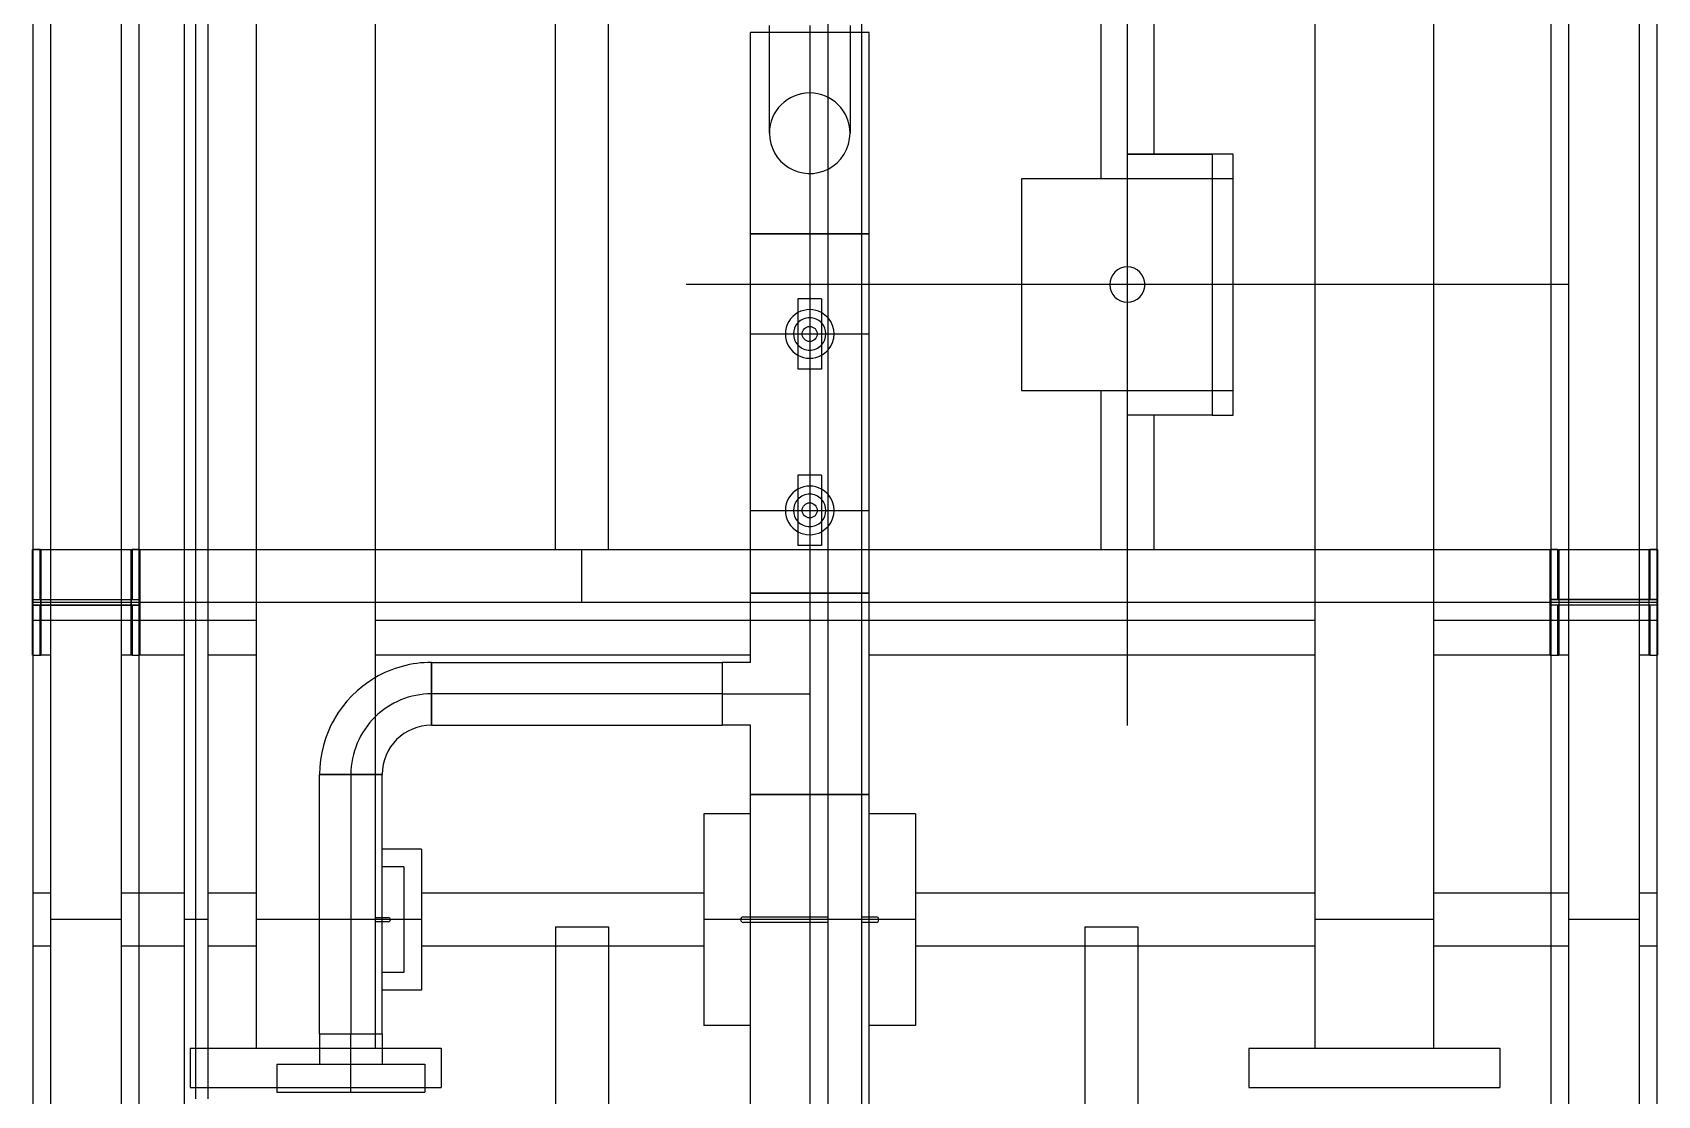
# Model space of a CAD drawing. Header units: inches. Extents: x 295136 to 296247, y 2627183 to 2627409.
# Drawn here: x 295232.002 to 295234.304, y 2627285.283 to 2627286.789 of the extents above; entities that cross this region are included whole.
import ezdxf

# ---------------------------------------------------------------- set-up
doc = ezdxf.new("R2010")
doc.units = ezdxf.units.IN
doc.header["$MEASUREMENT"] = 0
doc.layers.add('EQUIPMENT LAYOUT-EMBED 1_DWG$0$DwgTemplate', color=7, linetype='Continuous')
doc.layers.add('Layout', color=6, linetype='Continuous')

# ---------------------------------------------------------------- blocks, each defined once
blk = doc.blocks.new('A$C55974CAD')
at = {"layer": 'EQUIPMENT LAYOUT-EMBED 1_DWG$0$DwgTemplate', "color": 54, "lineweight": 25}
for p, q in [((49.5, 16.3), (61, 16.3)), ((61, 14), (50.6024, 14))]:
    blk.add_line(p, q, dxfattribs=at)
at = {"layer": 'EQUIPMENT LAYOUT-EMBED 1_DWG$0$DwgTemplate', "color": 1, "lineweight": 25}
for p, q in [((54.7625, 16.275), (54.7625, 16.3)), ((54.8375, 16.275), (54.8375, 16.3)), ((55.1746, 16.3), (55.1746, 16.29)), ((55.2246, 16.3), (55.2246, 15.9841)), ((55.3246, 16.3), (55.3246, 15.9841)), ((55.3246, 16.29), (55.3246, 16.3)), ((55.1746, 16.29), (55.2461, 16.29)), ((55.1746, 16.275), (55.1746, 16.289)), ((55.2461, 16.29), (55.2461, 16.16)), ((55.2531, 16.16), (55.2531, 16.29)), ((55.2531, 16.29), (55.3246, 16.29)), ((49.5, 16.275), (61, 16.275)), ((50.0041, 16.175), (61, 16.175)), ((54.7625, 16.0862), (54.7625, 16.175)), ((54.8375, 16.0862), (54.8375, 16.175)), ((55.1746, 16.161), (55.1746, 16.175)), ((53.7375, 16.15), (55.1746, 16.15)), ((55.2461, 16.16), (55.1746, 16.16)), ((55.1746, 16.16), (55.1746, 16.15)), ((55.1746, 16.15), (55.3246, 16.15)), ((55.1746, 16.0862), (55.1746, 16.149)), ((55.3246, 16.16), (55.2531, 16.16)), ((55.3246, 16.15), (55.3246, 16.16)), ((55.3246, 16.15), (56.5625, 16.15)), ((54.7625, 15.9841), (54.7625, 16.0528)), ((54.8375, 15.9841), (54.8375, 16.0528)), ((55.1746, 15.9841), (55.1746, 16.0528)), ((55.1746, 15.2841), (55.1746, 15.8158)), ((55.2246, 15.8158), (55.2246, 14.4841)), ((55.3246, 15.8158), (55.3246, 14.4841)), ((54.7625, 15.35), (54.7625, 15.75)), ((54.8375, 15.35), (54.8375, 15.75)), ((54.7898, 15.5602), (53.7375, 15.5602)), ((54.7898, 15.5602), (54.7898, 15.4852)), ((55.3246, 15.5602), (56.3195, 15.5602)), ((54.7898, 15.4852), (53.7375, 15.4852)), ((55.3246, 15.4852), (56.5625, 15.4852)), ((55.7, 15.174), (55.7, 15.375)), ((52.425, 15.174), (59.45, 15.174)), ((55.7, 15.126), (55.7, 15.174)), ((52.425, 15.126), (59.45, 15.126)), ((55.7, 14.75), (55.7, 15.126)), ((55.1746, 14.4841), (55.1746, 15.1158)), ((54.7625, 14.4841), (54.7625, 15.05)), ((54.8375, 14.4841), (54.8375, 15.05)), ((54.7898, 14.8102), (53.7375, 14.8102)), ((54.7898, 14.8102), (54.7898, 14.7352)), ((55.3246, 14.7871), (55.55, 14.7871)), ((55.85, 14.7871), (56.15, 14.7871)), ((54.7898, 14.7352), (53.7375, 14.7352)), ((55.075, 14.75), (55.2246, 14.75)), ((55.2246, 14.75), (55.3246, 14.75)), ((55.3246, 14.75), (55.515, 14.75)), ((55.7, 14.6), (55.7, 14.75)), ((55.885, 14.75), (56.115, 14.75)), ((55.885, 14.75), (56.115, 14.75)), ((55.3246, 14.7121), (55.515, 14.7121)), ((55.885, 14.7121), (56.115, 14.7121)), ((55.7, 14.4841), (55.7, 14.6)), ((55.7, 14.3158), (55.7, 14.4841)), ((54.7625, 14.125), (54.7625, 14.3158)), ((54.8375, 14.125), (54.8375, 14.3158)), ((55.1746, 14.151), (55.1746, 14.3158)), ((55.2246, 14.3158), (55.2246, 14)), ((55.3246, 14.3158), (55.3246, 14)), ((55.7, 14.125), (55.7, 14.3158)), ((55.1746, 14.15), (53.7375, 14.15)), ((55.3246, 14.15), (55.1746, 14.15)), ((55.1746, 14.15), (55.1746, 14.14)), ((55.1746, 14.14), (55.2461, 14.14)), ((55.1746, 14.125), (55.1746, 14.139)), ((55.2461, 14.14), (55.2461, 14.01)), ((55.2531, 14.01), (55.2531, 14.14)), ((55.2531, 14.14), (55.3246, 14.14)), ((56.5625, 14.15), (55.3246, 14.15)), ((55.3246, 14.14), (55.3246, 14.15)), ((61, 14.125), (52.3302, 14.125)), ((61, 14.025), (49.5, 14.025)), ((54.7625, 14), (54.7625, 14.025)), ((54.8375, 14), (54.8375, 14.025)), ((55.1746, 14.011), (55.1746, 14.025)), ((55.1746, 14.01), (55.1746, 14)), ((55.2461, 14.01), (55.1746, 14.01)), ((55.3246, 14.01), (55.2531, 14.01)), ((55.3246, 14), (55.3246, 14.01))]:
    blk.add_line(p, q, dxfattribs=at)
at = {"layer": 'EQUIPMENT LAYOUT-EMBED 1_DWG$0$DwgTemplate', "color": 5, "lineweight": 25}
for p, q in [((55.1746, 16.301), (55.3246, 16.301)), ((55.3246, 16.301), (55.1746, 16.301)), ((55.1746, 16.3), (55.1746, 16.301)), ((55.1746, 16.301), (55.1746, 16.3)), ((55.3246, 16.301), (55.3246, 16.3)), ((55.3246, 16.301), (55.3246, 16.3)), ((55.1746, 16.289), (55.1746, 16.29)), ((55.1746, 16.29), (55.1746, 16.289)), ((55.2246, 16.289), (55.1746, 16.289)), ((55.1746, 16.289), (55.2246, 16.289)), ((55.1746, 16.16), (55.1746, 16.161)), ((55.1746, 16.16), (55.1746, 16.161)), ((55.1746, 16.161), (55.2246, 16.161)), ((55.2246, 16.161), (55.1746, 16.161)), ((55.1746, 16.149), (55.1746, 16.15)), ((55.1746, 16.149), (55.1746, 16.15)), ((55.2246, 16.149), (55.1746, 16.149)), ((55.1746, 16.149), (55.2246, 16.149)), ((54.5622, 16.0778), (54.5622, 15.9)), ((54.6177, 16.0778), (54.5622, 16.0778)), ((54.6177, 16.0778), (54.6177, 15.9)), ((56.0909, 15.9841), (54.6177, 15.9841)), ((54.5622, 15.9), (54.5622, 15.7222)), ((54.6177, 15.9), (54.6177, 15.7222)), ((56.0909, 15.8158), (54.6177, 15.8158)), ((54.6177, 15.7222), (54.5622, 15.7222)), ((55.38, 15.2166), (55.33, 15.2166)), ((55.33, 15.1833), (55.33, 15.2166)), ((55.43, 15.2166), (55.38, 15.2166)), ((55.43, 15.1833), (55.43, 15.2166)), ((55.63, 15.2166), (55.58, 15.2166)), ((55.58, 15.1833), (55.58, 15.2166)), ((55.68, 15.2166), (55.63, 15.2166)), ((55.68, 15.1833), (55.68, 15.2166)), ((55.38, 15.1833), (55.33, 15.1833)), ((55.43, 15.1833), (55.38, 15.1833)), ((55.63, 15.1833), (55.58, 15.1833)), ((55.68, 15.1833), (55.63, 15.1833)), ((55.85, 14.9), (55.55, 14.9)), ((55.85, 14.9), (55.55, 14.9)), ((55.55, 14.9), (55.55, 14.75)), ((55.55, 14.9), (55.55, 14.75)), ((55.85, 14.75), (55.85, 14.9)), ((55.85, 14.75), (55.85, 14.9)), ((55.515, 14.63), (55.515, 14.75)), ((55.515, 14.63), (55.515, 14.75)), ((55.515, 14.75), (55.885, 14.75)), ((55.515, 14.75), (55.885, 14.75)), ((55.885, 14.75), (55.885, 14.63)), ((55.885, 14.63), (55.885, 14.75)), ((55.515, 14.63), (55.515, 14.6)), ((55.515, 14.63), (55.515, 14.6)), ((55.885, 14.63), (55.515, 14.63)), ((55.885, 14.63), (55.515, 14.63)), ((55.885, 14.6), (55.885, 14.63)), ((55.885, 14.6), (55.885, 14.63)), ((55.515, 14.6), (55.885, 14.6)), ((55.515, 14.6), (55.885, 14.6)), ((54.5622, 14.5778), (54.5622, 14.4)), ((54.6177, 14.5778), (54.5622, 14.5778)), ((54.6177, 14.5778), (54.6177, 14.4)), ((54.6177, 14.4841), (56.0909, 14.4841)), ((54.5622, 14.4), (54.5622, 14.2222)), ((54.6177, 14.4), (54.6177, 14.2222)), ((54.6177, 14.3158), (56.0909, 14.3158)), ((54.6177, 14.2222), (54.5622, 14.2222)), ((55.1746, 14.151), (55.2246, 14.151)), ((55.1746, 14.151), (55.2246, 14.151)), ((55.1746, 14.15), (55.1746, 14.151)), ((55.1746, 14.151), (55.1746, 14.15)), ((55.1746, 14.139), (55.1746, 14.14)), ((55.1746, 14.14), (55.1746, 14.139)), ((55.2246, 14.139), (55.1746, 14.139)), ((55.2246, 14.139), (55.1746, 14.139)), ((55.1746, 14.01), (55.1746, 14.011)), ((55.1746, 14.01), (55.1746, 14.011)), ((55.1746, 14.011), (55.2246, 14.011)), ((55.1746, 14.011), (55.2246, 14.011)), ((55.1746, 13.999), (55.1746, 14)), ((55.1746, 13.999), (55.1746, 14)), ((55.3246, 13.999), (55.1746, 13.999)), ((55.3246, 13.999), (55.1746, 13.999)), ((55.3246, 14), (55.3246, 13.999)), ((55.3246, 13.999), (55.3246, 14))]:
    blk.add_line(p, q, dxfattribs=at)
at = {"layer": 'EQUIPMENT LAYOUT-EMBED 1_DWG$0$DwgTemplate', "color": 7, "lineweight": 25}
for p, q in [((55.2456, 16.15), (55.2456, 16.3)), ((55.2456, 16.3), (55.2456, 16.15)), ((55.2536, 16.3), (55.2536, 16.15)), ((55.2536, 16.3), (55.2536, 16.15)), ((55.3246, 16.289), (55.2246, 16.289)), ((55.2246, 16.289), (55.3246, 16.289)), ((55.2246, 16.161), (55.3246, 16.161)), ((55.3246, 16.161), (55.2246, 16.161)), ((55.3246, 16.149), (55.2246, 16.149)), ((55.2246, 16.149), (55.3246, 16.149)), ((55.2246, 16.0862), (53.7375, 16.0862)), ((54.5462, 16.0695), (54.5622, 16.0695)), ((54.5622, 16.0695), (54.6177, 16.0695)), ((54.6177, 16.0695), (55.2246, 16.0695)), ((55.3246, 16.0862), (55.2246, 16.0862)), ((55.2246, 16.0695), (55.3246, 16.0695)), ((56.5625, 16.0862), (55.3246, 16.0862)), ((55.3246, 16.0695), (56.5625, 16.0695)), ((54.5622, 16.0528), (54.5462, 16.0528)), ((54.6177, 16.0528), (54.5622, 16.0528)), ((55.2246, 16.0528), (54.6177, 16.0528)), ((55.3246, 16.0528), (55.2246, 16.0528)), ((56.5625, 16.0528), (55.3246, 16.0528)), ((54.5554, 15.9547), (54.5554, 15.85)), ((54.5622, 15.9547), (54.5554, 15.9547)), ((54.5951, 15.9547), (54.5622, 15.9547)), ((54.5951, 15.9547), (54.5951, 15.85)), ((54.638, 15.8944), (54.5951, 15.8944)), ((54.638, 15.8944), (54.638, 15.8158)), ((54.638, 15.8944), (55.0057, 15.8944)), ((54.638, 15.8944), (54.638, 15.85)), ((55.0057, 15.8158), (55.0057, 15.8944)), ((55.0057, 15.8944), (55.0057, 15.8158)), ((54.5554, 15.85), (54.5622, 15.85)), ((54.5554, 15.85), (54.5554, 15.7452)), ((54.5622, 15.85), (54.638, 15.85)), ((54.5951, 15.85), (54.5951, 15.7452)), ((55.0057, 15.85), (54.638, 15.85)), ((54.638, 15.85), (54.638, 15.8158)), ((55.0057, 15.85), (55.0057, 15.85)), ((55.0057, 15.85), (55.0057, 15.85)), ((54.638, 15.8158), (54.638, 15.8055)), ((54.638, 15.8158), (54.638, 15.8055)), ((55.0057, 15.8055), (55.0057, 15.8158)), ((55.0057, 15.8158), (55.0057, 15.8055)), ((54.6177, 15.8055), (54.5951, 15.8055)), ((54.638, 15.8055), (54.6177, 15.8055)), ((54.638, 15.8055), (54.797, 15.8055)), ((54.797, 15.8055), (54.803, 15.8055)), ((54.803, 15.8055), (55.0057, 15.8055)), ((54.5622, 15.7452), (54.5554, 15.7452)), ((54.5951, 15.7452), (54.5622, 15.7452)), ((55.1644, 15.7357), (55.0755, 15.7357)), ((55.0755, 15.7357), (55.0755, 15.3239)), ((55.0755, 15.7357), (55.1644, 15.7357)), ((55.12, 15.3239), (55.12, 15.7357)), ((55.12, 15.7357), (55.12, 15.7357)), ((55.12, 15.7357), (55.12, 15.7357)), ((55.1644, 15.7357), (55.1644, 15.3239)), ((55.12, 15.3239), (55.0755, 15.3239)), ((55.0755, 15.2841), (55.0755, 15.3239)), ((55.1644, 15.3239), (55.0755, 15.3239)), ((55.12, 15.3239), (55.12, 15.3239)), ((55.12, 15.3239), (55.12, 15.2)), ((55.1644, 15.3239), (55.12, 15.3239)), ((55.1644, 15.2841), (55.1644, 15.3239)), ((53.7375, 15.2841), (54.796, 15.2841)), ((54.796, 15.2841), (54.804, 15.2841)), ((54.804, 15.2841), (54.9772, 15.2841)), ((54.9772, 15.174), (54.9772, 15.2841)), ((54.9772, 15.2841), (55.0755, 15.2841)), ((54.9772, 15.2841), (54.9772, 15.174)), ((55.1644, 15.2841), (55.2246, 15.2841)), ((55.2246, 15.2841), (55.2627, 15.2841)), ((55.2627, 15.1158), (55.2627, 15.2841)), ((55.2627, 15.2841), (55.2627, 15.1158)), ((55.2627, 15.2841), (55.3246, 15.2841)), ((55.3246, 15.2841), (55.38, 15.2841)), ((55.38, 15.2841), (55.38, 15.1158)), ((55.38, 15.2841), (55.63, 15.2841)), ((55.63, 15.2841), (55.63, 15.1158)), ((55.63, 15.2841), (55.7718, 15.2841)), ((55.7718, 15.2), (55.7718, 15.2841)), ((55.7718, 15.2841), (56.0573, 15.2841)), ((55.7718, 15.2841), (55.7718, 15.174)), ((56.0573, 15.2571), (56.0573, 15.2841)), ((55.9145, 15.2571), (56.0669, 15.2571)), ((56.0573, 15.2), (56.0573, 15.2571)), ((54.796, 15.2), (53.7375, 15.2)), ((54.804, 15.2), (54.796, 15.2)), ((54.9772, 15.2), (54.804, 15.2)), ((55.2246, 15.2), (54.9772, 15.2)), ((54.9772, 15.2), (54.9773, 15.2)), ((54.9773, 15.2), (54.9773, 15.2)), ((55.2627, 15.2), (55.2246, 15.2)), ((55.2627, 15.2), (55.2627, 15.2)), ((55.3246, 15.2), (55.2627, 15.2)), ((55.33, 15.2), (55.3246, 15.2)), ((55.38, 15.2), (55.33, 15.2)), ((55.38, 15.2), (55.38, 15.2)), ((55.38, 15.2), (55.38, 15.2)), ((55.43, 15.2), (55.38, 15.2)), ((55.58, 15.2), (55.43, 15.2)), ((55.63, 15.2), (55.58, 15.2)), ((55.63, 15.2), (55.63, 15.2)), ((55.63, 15.2), (55.63, 15.2)), ((55.68, 15.2), (55.63, 15.2)), ((55.7718, 15.2), (55.68, 15.2)), ((55.7718, 15.2), (55.7718, 15.2)), ((55.8574, 15.2), (55.7718, 15.2)), ((55.7718, 15.2), (55.7718, 15.2)), ((55.7718, 15.174), (55.7718, 15.2)), ((55.9145, 15.2), (55.8574, 15.2)), ((56.0669, 15.2), (55.9145, 15.2)), ((56.0573, 15.126), (56.0573, 15.2)), ((54.9772, 15.126), (54.9772, 15.174)), ((54.9772, 15.174), (54.9772, 15.126)), ((55.7718, 15.126), (55.7718, 15.174)), ((55.7718, 15.174), (55.7718, 15.126)), ((54.9772, 15.1158), (54.9772, 15.126)), ((54.9772, 15.126), (54.9772, 15.1158)), ((55.7718, 15.1158), (55.7718, 15.126)), ((55.7718, 15.126), (55.7718, 15.1158)), ((56.0669, 15.1428), (55.9145, 15.1428)), ((56.0573, 15.1158), (56.0573, 15.126)), ((53.7375, 15.1158), (54.796, 15.1158)), ((54.796, 15.1158), (54.804, 15.1158)), ((54.804, 15.1158), (54.9772, 15.1158)), ((54.9772, 15.1158), (55.2246, 15.1158)), ((55.2246, 15.1158), (55.2627, 15.1158)), ((55.2627, 15.1158), (55.3246, 15.1158)), ((55.3246, 15.1158), (55.38, 15.1158)), ((55.38, 15.1158), (55.63, 15.1158)), ((55.63, 15.1158), (55.7718, 15.1158)), ((55.7718, 15.1158), (56.0573, 15.1158)), ((55.55, 14.75), (55.55, 14.6)), ((55.55, 14.75), (55.55, 14.6)), ((55.85, 14.6), (55.85, 14.75)), ((55.85, 14.6), (55.85, 14.75)), ((55.2246, 14.151), (55.3246, 14.151)), ((55.2246, 14.151), (55.3246, 14.151)), ((55.3246, 14.139), (55.2246, 14.139)), ((55.3246, 14.139), (55.2246, 14.139)), ((55.2456, 14), (55.2456, 14.15)), ((55.2456, 14), (55.2456, 14.15)), ((55.2536, 14.15), (55.2536, 14)), ((55.2536, 14), (55.2536, 14.15)), ((55.2246, 14.011), (55.3246, 14.011)), ((55.2246, 14.011), (55.3246, 14.011))]:
    blk.add_line(p, q, dxfattribs=at)
at = {"layer": 'EQUIPMENT LAYOUT-EMBED 1_DWG$0$DwgTemplate', "color": 9, "lineweight": 25}
for p, q in [((55.2496, 14), (55.2496, 16.3)), ((54.8, 16.175), (54.8, 16.275)), ((54.8, 16.0528), (54.8, 16.0862)), ((54.8, 15.75), (54.8, 15.9841)), ((55.3246, 15.9841), (55.3246, 15.8158)), ((55.2496, 15.5227), (55.3246, 15.5227)), ((54.8, 15.05), (54.8, 15.35)), ((55.2496, 14.7496), (55.3246, 14.7496)), ((55.515, 14.7496), (55.885, 14.7496)), ((54.8, 14.3158), (54.8, 14.4841)), ((55.3246, 14.4841), (55.3246, 14.3158)), ((54.8, 14.025), (54.8, 14.125))]:
    blk.add_line(p, q, dxfattribs=at)
at = {"layer": 'EQUIPMENT LAYOUT-EMBED 1_DWG$0$DwgTemplate', "color": 3, "lineweight": 25}
for p, q in [((54.797, 15.797), (54.797, 15.8158)), ((54.803, 15.8158), (54.803, 15.797)), ((54.7, 15.75), (54.7, 15.8055)), ((54.725, 15.775), (54.725, 15.8055)), ((54.875, 15.775), (54.875, 15.8055)), ((54.9, 15.75), (54.9, 15.8055)), ((54.875, 15.775), (54.725, 15.775)), ((54.9, 15.75), (54.7, 15.75)), ((54.65, 15.2841), (54.65, 15.35)), ((54.95, 15.35), (54.65, 15.35)), ((54.95, 15.2841), (54.95, 15.35)), ((54.796, 15.174), (54.796, 15.294)), ((54.804, 15.294), (54.804, 15.174)), ((54.796, 15.106), (54.796, 15.126)), ((54.804, 15.126), (54.804, 15.106)), ((54.65, 15.05), (54.65, 15.1158)), ((54.95, 15.05), (54.95, 15.1158)), ((54.95, 15.05), (54.65, 15.05))]:
    blk.add_line(p, q, dxfattribs=at)
at = {"layer": 'EQUIPMENT LAYOUT-EMBED 1_DWG$0$DwgTemplate', "color": 7, "lineweight": 25}
for centre in [(55.38, 15.2), (55.63, 15.2)]:
    blk.add_circle(centre, 0.0107, dxfattribs=at)
for centre, radius, start, end in [((55.0057, 15.7357), 0.1587, 30.3287, 90), ((55.0057, 15.7357), 0.1143, 44.5341, 90), ((55.0057, 15.7357), 0.1143, 0, 44.5341), ((55.0057, 15.7357), 0.1588, 0, 30.3287), ((55.0057, 15.7357), 0.0699, 0, 90), ((55.9145, 15.2), 0.0571, 90, 207.0613), ((55.9145, 15.2), 0.0571, 90, 207.0613), ((55.9145, 15.2), 0.0571, 270, 90), ((55.38, 15.2), 0.0345, 151.1262, 180), ((55.38, 15.2), 0.0345, 28.8738, 151.1262), ((55.38, 15.2), 0.023, 133.5875, 180), ((55.38, 15.2), 0.023, 46.4125, 133.5875), ((55.38, 15.2), 0.023, 313.5875, 46.4125), ((55.38, 15.2), 0.0345, 331.1262, 28.8738), ((55.63, 15.2), 0.0345, 151.1262, 180), ((55.63, 15.2), 0.0345, 28.8738, 151.1262), ((55.63, 15.2), 0.023, 133.5875, 180), ((55.63, 15.2), 0.023, 46.4125, 133.5875), ((55.63, 15.2), 0.023, 313.5875, 46.4125), ((55.63, 15.2), 0.0345, 331.1262, 28.8738), ((55.38, 15.2), 0.0345, 180, 208.8738), ((55.38, 15.2), 0.023, 180, 226.4125), ((55.63, 15.2), 0.0345, 180, 208.8738), ((55.63, 15.2), 0.023, 180, 226.4125), ((55.38, 15.2), 0.0345, 208.8738, 228.9424), ((55.38, 15.2), 0.0345, 228.9424, 311.0576), ((55.38, 15.2), 0.023, 226.4125, 313.5875), ((55.38, 15.2), 0.0345, 311.0576, 331.1262), ((55.63, 15.2), 0.0345, 208.8738, 228.9424), ((55.63, 15.2), 0.0345, 228.9424, 311.0576), ((55.63, 15.2), 0.023, 226.4125, 313.5875), ((55.63, 15.2), 0.0345, 311.0576, 331.1262), ((55.9145, 15.2), 0.0571, 207.0613, 270), ((55.9145, 15.2), 0.0571, 207.0613, 270), ((55.7, 14.75), 0.025, 180, 0), ((55.7, 14.75), 0.025, 180, 0)]:
    blk.add_arc(centre, radius, start, end, dxfattribs=at)
at = {"layer": 'EQUIPMENT LAYOUT-EMBED 1_DWG$0$DwgTemplate', "color": 3, "lineweight": 25}
for centre, radius, start, end in [((54.8, 15.797), 0.003, 180, 0), ((54.8, 15.294), 0.004, 0, 180), ((54.8, 15.106), 0.004, 180, 0)]:
    blk.add_arc(centre, radius, start, end, dxfattribs=at)
at = {"layer": 'EQUIPMENT LAYOUT-EMBED 1_DWG$0$DwgTemplate', "color": 5, "lineweight": 25}
blk.add_arc((55.7, 14.75), 0.025, 0, 180, dxfattribs=at)
blk.add_arc((55.7, 14.75), 0.025, 0, 180, dxfattribs=at)

msp = doc.modelspace()

# ---------------------------------------------------------------- block references
at = {"layer": 'Layout', "rotation": 90}
msp.add_blockref('A$C55974CAD', (295248.3027, 2627230.7321), dxfattribs=at)

doc.saveas('drawing.dxf')
